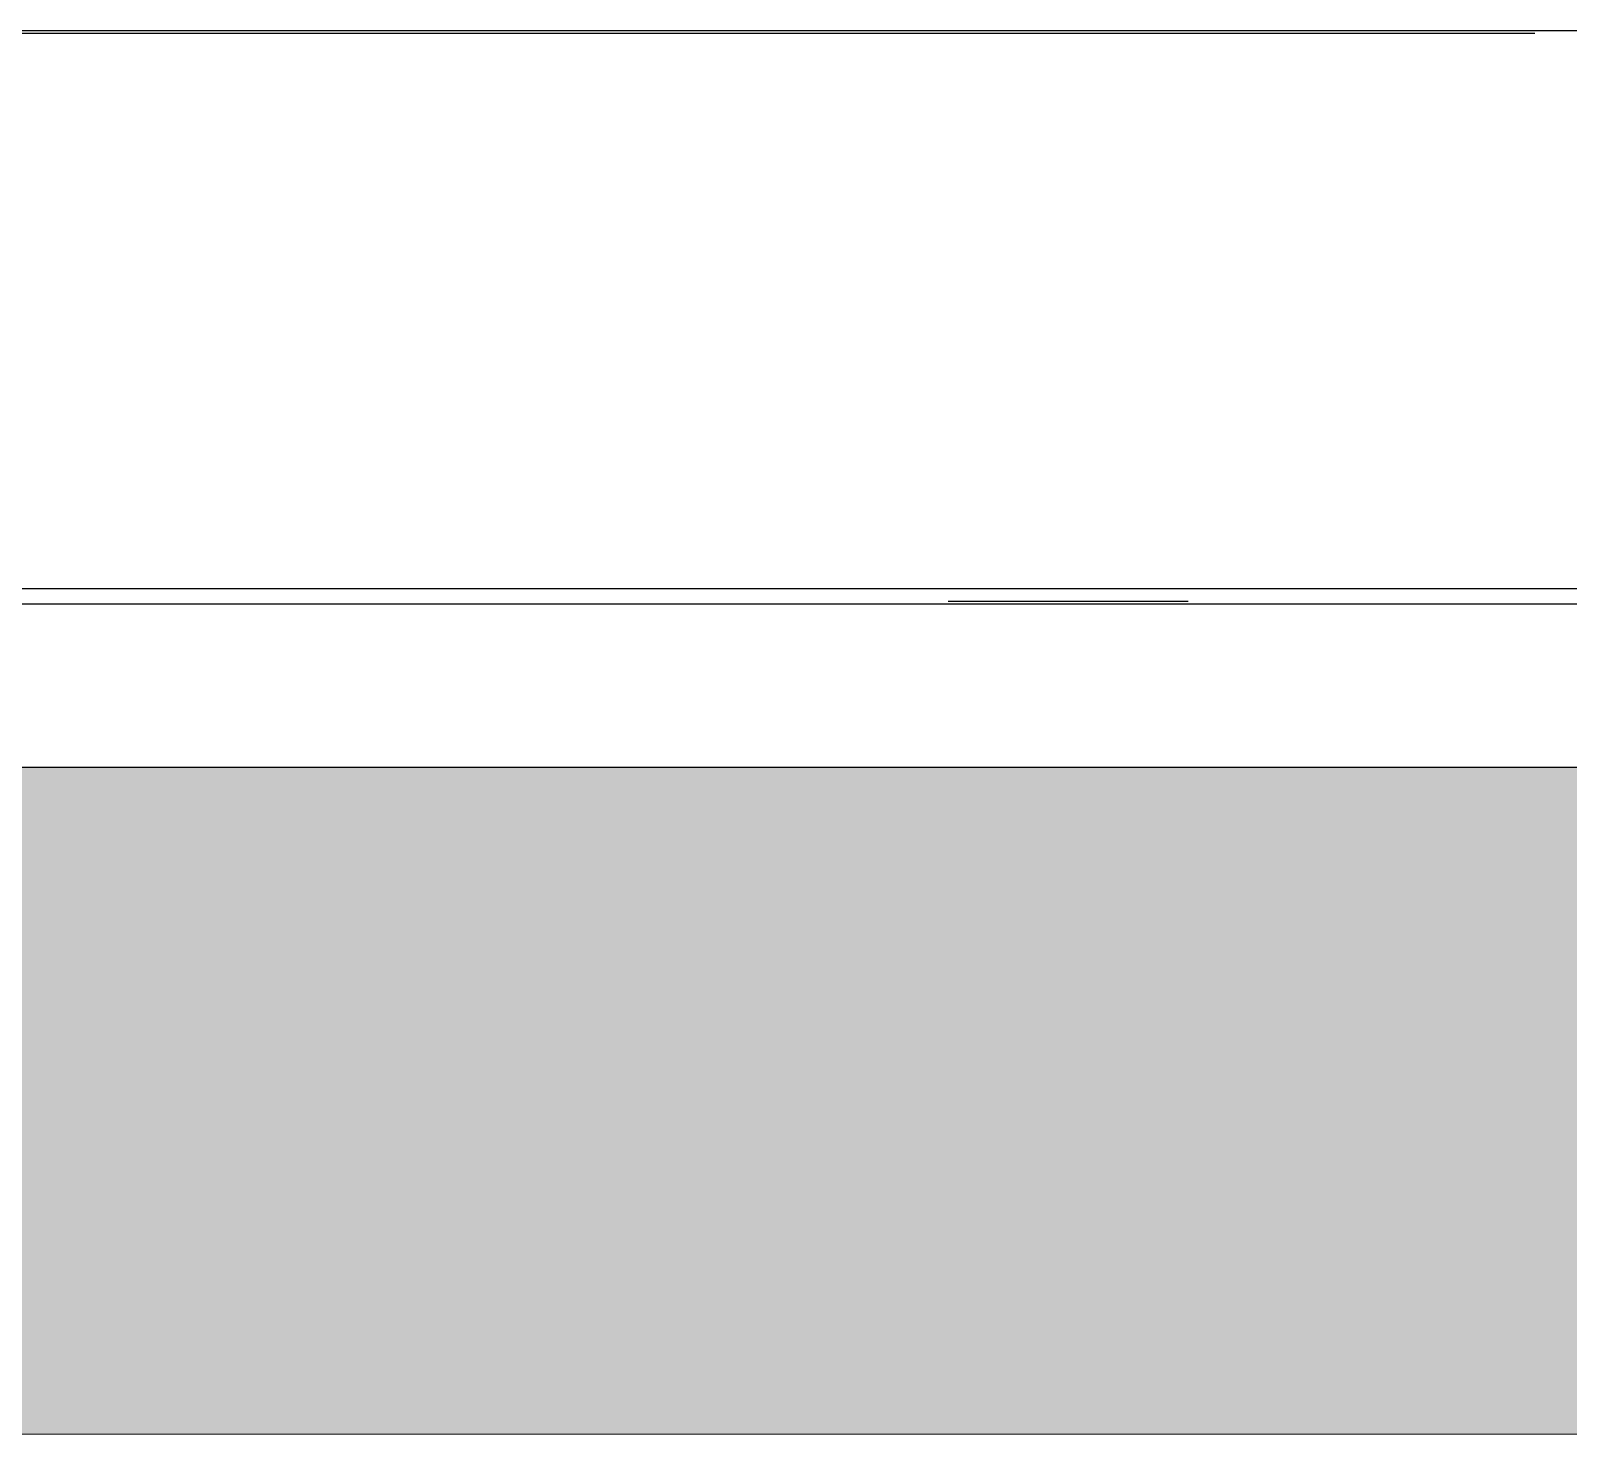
# Model space of a CAD drawing. Header units: millimetres. Extents: x 2113 to 34376, y 2901 to 25715.
# Drawn here: x 15045 to 16428, y 10113 to 11376 of the extents above; entities that cross this region are included whole.
import ezdxf

# ---------------------------------------------------------------- set-up
doc = ezdxf.new("R2010")
doc.units = ezdxf.units.MM
doc.layers.add('냉각탑_찬넬방진', color=1, linetype='Continuous')

# ---------------------------------------------------------------- blocks, each defined once
blk = doc.blocks.new('1')
for p, q in [((16458.4, 11376.2), (15028.4, 11376.2)), ((14058.4, 11374.2), (16398.4, 11374.2)), ((13600.4, 10874.2), (16458.4, 10874.2))]:
    blk.add_line(p, q)
at = {"ltscale": 500}
blk.add_line((16086.4, 10862.7), (15870.4, 10862.7), dxfattribs=at)
at = {"layer": '냉각탑_찬넬방진', "ltscale": 30}
for p, q in [((12458.4, 10860.7), (16458.4, 10860.5)), ((19458.4, 10713.1), (12460, 10713.1))]:
    blk.add_line(p, q, dxfattribs=at)

msp = doc.modelspace()

# ---------------------------------------------------------------- hatches: boundary and pattern name
h = msp.add_hatch()
h.set_pattern_fill('AR-CONC', color=4)
h.set_pattern_definition([(50, (-315646.58, -191570.37), (182.18467, -15.939086), [19.05, -209.55]), (355, (-315646.58, -191570.37), (-35.24342, 191.056845), [15.24, -167.64058]), (100.451445, (-315631.4, -191571.7), (146.94125, 175.11775), [16.19001, -178.090245]), (46.1842, (-315646.58, -191519.57), (271.07904, -42.04233), [28.575, -314.325]), (96.63556, (-315624, -191523.07), (237.40413, 247.42612), [24.28502, -267.1356]), (351.18415, (-315646.58, -191519.57), (237.40413, 247.42612), [22.85997, -251.45973]), (21, (-315621.18, -191532.27), (151.61439, -102.2652), [19.05, -209.55]), (326, (-315621.18, -191532.27), (61.80203, 184.18797), [15.24, -167.64]), (71.451445, (-315608.54, -191540.79), (213.41642, 81.92277), [16.19001, -178.08994]), (37.5, (-315646.58, -191570.365), (3.088603, 84.555039), [0, -165.608, 0, -170.18, 0, -168.275]), (7.5, (-315646.58, -191570.365), (66.819663, 100.180575), [0, -97.028, 0, -161.798, 0, -64.135]), (327.5, (-315703.22, -191570.365), (135.590595, -5.728744), [0, -63.5, 0, -198.12, 0, -262.89]), (317.5, (-315728.62, -191570.37), (148.12918, 25.42649), [0, -82.55, 0, -131.572, 0, -186.69])])
edge = h.paths.add_edge_path()
edge.add_line((12458.4, 10113.1), (19808.3, 10113.1))
edge.add_line((19808.3, 10113.1), (19808.5, 10713.1))
edge.add_line((19808.5, 10713.1), (12308.5, 10713.1))
edge.add_line((12308.5, 10713.1), (12308.3, 10113.1))

# ---------------------------------------------------------------- linework, layer by layer
at = {"lineweight": 5, "elevation": 0}
msp.add_lwpolyline([(12308.4, 10113.1), (19808.4, 10113.1), (19808.4, 10713.1), (12308.4, 10713.1)], close=True, dxfattribs=at)

# ---------------------------------------------------------------- block references
msp.add_blockref('1', (0, 0))

doc.saveas('drawing.dxf')
